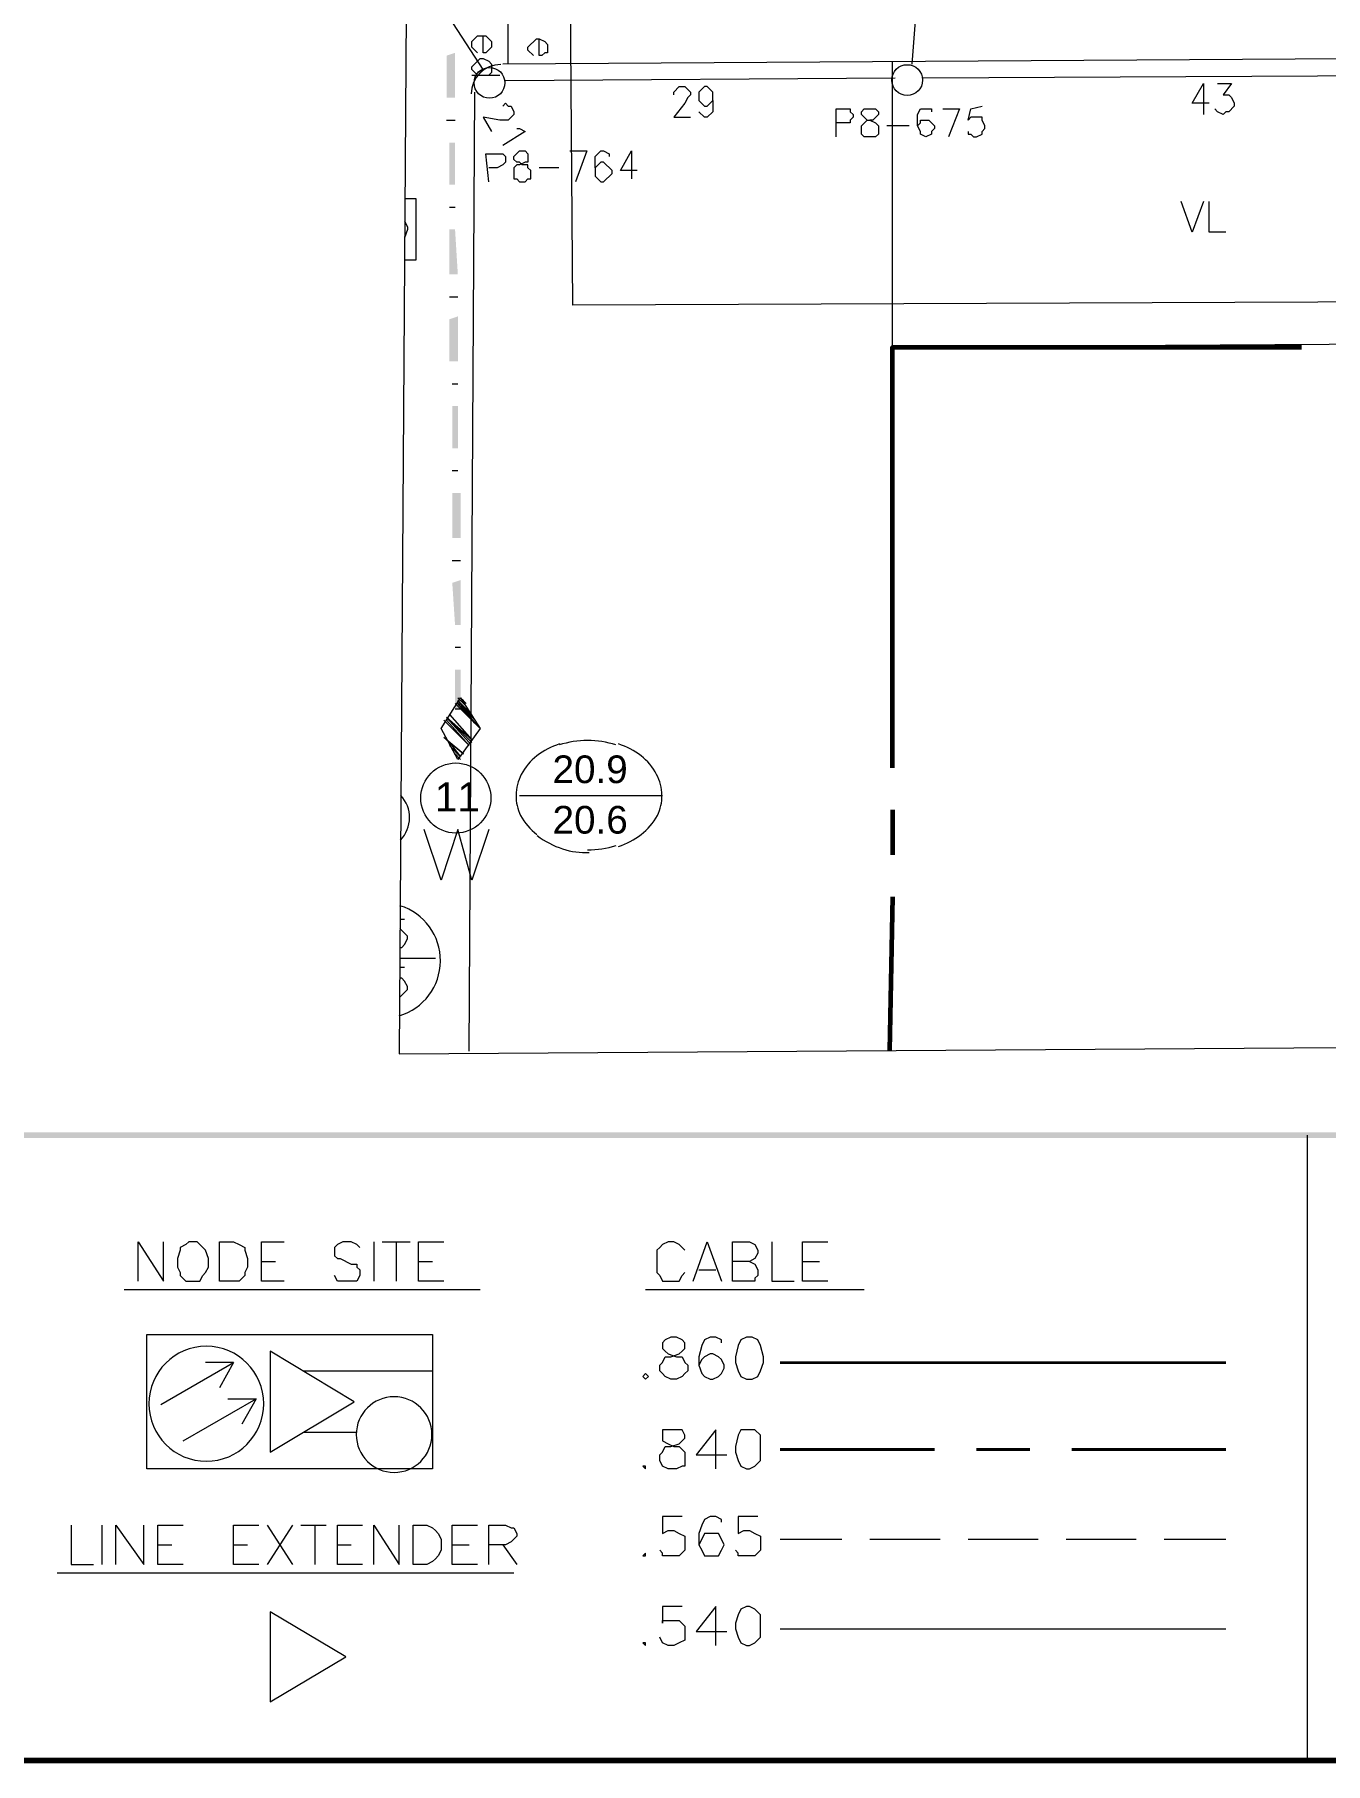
# Model space of a CAD drawing. Header units: millimetres. Extents: x 5.9 to 40.1, y 2 to 30.5.
# Drawn here: x 19.415 to 21.546, y 2.43 to 5.283 of the extents above; entities that cross this region are included whole.
import ezdxf

# ---------------------------------------------------------------- set-up
doc = ezdxf.new("R2010")
doc.units = ezdxf.units.MM
for name, color, linetype in [('PDF_0', 7, 'Continuous'), ('PDF_S31$BOUNDARY-NODE', 3, 'Continuous'), ('PDF_S31$CAAER01', 7, 'Continuous'), ('PDF_S31$CAEOL01', 7, 'Continuous'), ('PDF_S31$CATRM01', 7, 'Continuous'), ('PDF_S31$EQSYM01', 7, 'Continuous'), ('PDF_S31$Notes', 6, 'Continuous'), ('PDF_S31$Passives-TapOffs', 7, 'Continuous'), ('PDF_S31$POLE', 7, 'Continuous'), ('PDF_S31$STRAND', 7, 'Continuous'), ('PDF_S31$TPSYM01', 7, 'Continuous'), ('PDF_Text', 7, 'Continuous')]:
    doc.layers.add(name, color=color, linetype=linetype)
for name, color, linetype, true_color in [('PDF_S31$LOTS', 254, 'Continuous', 0xdcdcdc), ('PDF_S31$ROAD', 8, 'Continuous', 0x808080), ('PDF_S31$SDU', 157, 'Continuous', 0x396472), ('PDF_S31$Symbols-EndOfLine', 15, 'Continuous', 0x954a4a)]:
    doc.layers.add(name, color=color, linetype=linetype, true_color=true_color)
doc.styles.add('PDF ArialMT', font='arial.ttf')

msp = doc.modelspace()

# ---------------------------------------------------------------- hatches: boundary and pattern name
at = {"layer": 'PDF_S31$CAAER01', "transparency": 33554559}
for points in [[(20.1093, 5.2529), (20.0954, 5.2483), (20.1093, 5.1789)], [(20.1093, 5.1789), (20.0954, 5.2483), (20.0954, 5.1789)], [(20.1093, 5.1048), (20.1, 5.1048), (20.1093, 5.0354)], [(20.1093, 5.0354), (20.1, 5.1048), (20.1, 5.0354)], [(20.1093, 4.9614), (20.1, 4.9614), (20.1139, 4.8874)], [(20.1139, 4.8874), (20.1, 4.9614), (20.1, 4.8874)], [(20.1139, 4.818), (20.1, 4.8133), (20.1139, 4.7439)], [(20.1139, 4.7439), (20.1, 4.8133), (20.1, 4.7439)], [(20.1139, 4.6699), (20.1047, 4.6699), (20.1139, 4.6005)], [(20.1139, 4.6005), (20.1047, 4.6699), (20.1047, 4.6005)], [(20.1185, 4.5265), (20.1047, 4.5265), (20.1185, 4.4524)], [(20.1185, 4.4524), (20.1047, 4.5265), (20.1047, 4.4524)], [(20.1185, 4.383), (20.1047, 4.3784), (20.1185, 4.309)], [(20.1185, 4.309), (20.1047, 4.3784), (20.1093, 4.309)], [(20.1185, 4.235), (20.1093, 4.235), (20.1185, 4.1702)], [(20.1185, 4.1702), (20.1093, 4.235), (20.1093, 4.1702)]]:
    msp.add_hatch(color=256, dxfattribs=at).paths.add_polyline_path(points)

# ---------------------------------------------------------------- linework, layer by layer
at = {"layer": 'PDF_0', "lineweight": 0, "const_width": 0.00925}
msp.add_lwpolyline([(40.0887, 2.4351), (40.0887, 30.5349), (5.8905, 30.5349), (5.8905, 2.4351)], close=True, dxfattribs=at)
at = {"layer": 'PDF_0', "lineweight": 9}
for points in [[(14.2654, 21.813), (14.27, 17.0795), (13.6546, 17.0795), (13.6546, 16.5521), (14.0849, 16.3115), (14.0803, 15.9228), (14.0803, 12.124), (19.8826, 12.124), (19.8826, 11.5688), (20.1787, 11.7539), (20.7848, 11.7585), (20.7895, 11.541), (21.6084, 11.541), (21.6038, 11.7724), (24.4124, 11.8047), (24.3985, 11.2588), (24.3754, 10.2177), (24.38, 9.7874), (20.0584, 9.7318), (20.0168, 3.6011), (26.1707, 3.6427), (26.1707, 9.0517), (29.0441, 9.0285)], [(21.5159, 3.4669), (21.5159, 2.4351)]]:
    msp.add_lwpolyline(points, dxfattribs=at)
at = {"layer": 'PDF_0', "color": 8, "lineweight": 0, "true_color": 0x808080}
for points in [[(19.5864, 3.2263), (19.5864, 3.291), (19.6281, 3.2263), (19.6281, 3.291)], [(19.827, 3.2263), (19.79, 3.2263), (19.79, 3.291), (19.827, 3.291)], [(19.952, 3.2818), (19.9473, 3.2864), (19.9381, 3.291), (19.9242, 3.291), (19.915, 3.2864), (19.9103, 3.2818), (19.9103, 3.2772), (19.9103, 3.2679), (19.915, 3.2633), (19.9196, 3.2633), (19.9381, 3.254), (19.9473, 3.254), (19.9473, 3.2494), (19.952, 3.2448), (19.952, 3.2355), (19.9473, 3.2263), (19.9381, 3.2263), (19.9242, 3.2263), (19.915, 3.2263), (19.9103, 3.2355)], [(19.9751, 3.291), (19.9751, 3.2263)], [(19.989, 3.291), (20.0353, 3.291)], [(20.0121, 3.291), (20.0121, 3.2263)], [(20.0908, 3.2263), (20.0491, 3.2263), (20.0491, 3.291), (20.0908, 3.291)], [(20.4887, 3.2772), (20.4841, 3.2818), (20.4795, 3.2864), (20.4702, 3.291), (20.4609, 3.291), (20.4517, 3.2864), (20.4471, 3.2818), (20.4424, 3.2772), (20.4424, 3.2633), (20.4424, 3.2494), (20.4424, 3.2402), (20.4471, 3.2355), (20.4517, 3.2263), (20.4609, 3.2263), (20.4702, 3.2263), (20.4795, 3.2263), (20.4841, 3.2355), (20.4887, 3.2402)], [(20.5026, 3.2263), (20.5257, 3.291), (20.5489, 3.2263)], [(20.5951, 3.2587), (20.6044, 3.254), (20.609, 3.2448), (20.609, 3.2355), (20.6044, 3.2309), (20.6044, 3.2263), (20.5951, 3.2263), (20.5674, 3.2263), (20.5674, 3.291), (20.5951, 3.291), (20.6044, 3.2864), (20.609, 3.2772), (20.609, 3.2725), (20.6044, 3.2633), (20.5951, 3.2587), (20.5674, 3.2587)], [(20.6321, 3.291), (20.6321, 3.2263), (20.6692, 3.2263)], [(20.7247, 3.2263), (20.683, 3.2263), (20.683, 3.291), (20.7247, 3.291)], [(19.79, 3.2587), (19.8132, 3.2587)], [(20.0491, 3.2587), (20.0723, 3.2587)], [(20.683, 3.2587), (20.7108, 3.2587)], [(20.5118, 3.2448), (20.5396, 3.2448)], [(19.5633, 3.2124), (20.1509, 3.2124)], [(20.4239, 3.2124), (20.7848, 3.2124)], [(20.5489, 3.1245), (20.5489, 3.1291), (20.5396, 3.1337), (20.5304, 3.1337), (20.5211, 3.1291), (20.5165, 3.1198), (20.5118, 3.1013), (20.5118, 3.0875), (20.5165, 3.0736), (20.5211, 3.069), (20.5304, 3.0643), (20.535, 3.0643), (20.5442, 3.069), (20.5489, 3.0736), (20.5535, 3.0828), (20.5535, 3.0875), (20.5489, 3.0967), (20.5442, 3.1013), (20.535, 3.106), (20.5304, 3.106), (20.5211, 3.1013), (20.5165, 3.0967), (20.5118, 3.0875)], [(19.6235, 3.0227), (19.7438, 3.0921), (19.6975, 3.0921)], [(19.7438, 3.0921), (19.7206, 3.0504)], [(19.8594, 3.0782), (20.0723, 3.0782)], [(19.6605, 2.9625), (19.7808, 3.0319)], [(19.7345, 3.0319), (19.7808, 3.0319), (19.7576, 2.9903)], [(19.9473, 2.9764), (19.8594, 2.9764)], [(20.5396, 2.9163), (20.5396, 2.981), (20.5072, 2.9394), (20.5581, 2.9394)], [(20.4841, 2.8376), (20.4517, 2.8376), (20.4517, 2.8098), (20.4609, 2.8145), (20.4702, 2.8145), (20.4795, 2.8098), (20.4887, 2.8052), (20.4887, 2.796), (20.4887, 2.7913), (20.4887, 2.7821), (20.4795, 2.7728), (20.4702, 2.7728), (20.4609, 2.7728), (20.4517, 2.7728), (20.4517, 2.7774), (20.4471, 2.7821)], [(20.5489, 2.8283), (20.5489, 2.833), (20.5396, 2.8376), (20.5304, 2.8376), (20.5211, 2.833), (20.5165, 2.8237), (20.5118, 2.8098), (20.5118, 2.7913), (20.5165, 2.7821), (20.5211, 2.7728), (20.5304, 2.7728), (20.535, 2.7728), (20.5442, 2.7728), (20.5489, 2.7821), (20.5535, 2.7913), (20.5489, 2.8006), (20.5442, 2.8098), (20.535, 2.8098), (20.5304, 2.8098), (20.5211, 2.8098), (20.5165, 2.8006), (20.5118, 2.7913)], [(20.609, 2.8376), (20.5766, 2.8376), (20.5766, 2.8098), (20.5859, 2.8145), (20.5951, 2.8145), (20.6044, 2.8098), (20.6136, 2.8052), (20.6136, 2.796), (20.6136, 2.7913), (20.6136, 2.7821), (20.6044, 2.7728), (20.5951, 2.7728), (20.5859, 2.7728), (20.5766, 2.7728), (20.5766, 2.7774), (20.572, 2.7821)], [(19.4754, 2.8237), (19.4754, 2.7589), (19.5124, 2.7589)], [(19.5263, 2.8237), (19.5263, 2.7589)], [(19.5494, 2.7589), (19.5494, 2.8237), (19.5957, 2.7589), (19.5957, 2.8237)], [(19.6605, 2.7589), (19.6188, 2.7589), (19.6188, 2.8237), (19.6605, 2.8237)], [(19.7854, 2.7589), (19.7438, 2.7589), (19.7438, 2.8237), (19.7854, 2.8237)], [(19.7993, 2.8237), (19.8409, 2.7589)], [(19.8409, 2.8237), (19.7993, 2.7589)], [(19.8548, 2.8237), (19.8965, 2.8237)], [(19.8779, 2.8237), (19.8779, 2.7589)], [(19.9566, 2.7589), (19.915, 2.7589), (19.915, 2.8237), (19.9566, 2.8237)], [(19.9751, 2.7589), (19.9751, 2.8237), (20.0168, 2.7589), (20.0168, 2.8237)], [(20.1463, 2.7589), (20.1047, 2.7589), (20.1047, 2.8237), (20.1463, 2.8237)], [(20.1648, 2.7589), (20.1648, 2.8237), (20.1926, 2.8237), (20.2018, 2.8191), (20.2065, 2.8191), (20.2111, 2.8098), (20.2111, 2.8052), (20.2065, 2.8006), (20.2018, 2.796), (20.1926, 2.7913), (20.1648, 2.7913)], [(19.6188, 2.7913), (19.642, 2.7913)], [(19.7438, 2.7913), (19.7669, 2.7913)], [(19.915, 2.7913), (19.9381, 2.7913)], [(20.1047, 2.7913), (20.1324, 2.7913)], [(20.188, 2.7913), (20.2111, 2.7589)], [(19.4523, 2.7451), (20.2065, 2.7451)], [(20.4841, 2.6895), (20.4517, 2.6895), (20.4517, 2.6618), (20.4517, 2.6664), (20.4609, 2.6664), (20.4702, 2.6664), (20.4795, 2.6664), (20.4887, 2.6571), (20.4887, 2.6479), (20.4887, 2.6433), (20.4887, 2.634), (20.4795, 2.6294), (20.4702, 2.6248), (20.4609, 2.6248), (20.4517, 2.6294), (20.4471, 2.6386)], [(20.5396, 2.6248), (20.5396, 2.6895), (20.5072, 2.6479), (20.5581, 2.6479)]]:
    msp.add_lwpolyline(points, dxfattribs=at)
for points in [[(19.6697, 3.291), (19.6651, 3.2864), (19.6558, 3.2818), (19.6558, 3.2772), (19.6512, 3.2633), (19.6512, 3.2494), (19.6558, 3.2402), (19.6558, 3.2355), (19.6651, 3.2263), (19.6697, 3.2263), (19.6836, 3.2263), (19.6882, 3.2263), (19.6929, 3.2355), (19.6975, 3.2402), (19.7021, 3.2494), (19.7021, 3.2633), (19.6975, 3.2772), (19.6929, 3.2818), (19.6882, 3.2864), (19.6836, 3.291)], [(19.7206, 3.2263), (19.7206, 3.291), (19.7438, 3.291), (19.753, 3.2864), (19.7623, 3.2818), (19.7623, 3.2772), (19.7669, 3.2633), (19.7669, 3.2494), (19.7623, 3.2402), (19.7623, 3.2355), (19.753, 3.2263), (19.7438, 3.2263)], [(20.0723, 2.9163), (19.6003, 2.9163), (19.6003, 3.1384), (20.0723, 3.1384)], [(19.8039, 3.1106), (19.8039, 2.944), (19.9427, 3.0273)], [(20.4656, 3.1337), (20.4563, 3.1291), (20.4517, 3.1245), (20.4517, 3.1152), (20.4563, 3.1106), (20.4609, 3.106), (20.4748, 3.1013), (20.4841, 3.1013), (20.4887, 3.0921), (20.4933, 3.0875), (20.4933, 3.0782), (20.4887, 3.0736), (20.4841, 3.069), (20.4748, 3.0643), (20.4656, 3.0643), (20.4563, 3.069), (20.4517, 3.0736), (20.4471, 3.0782), (20.4471, 3.0875), (20.4517, 3.0921), (20.4563, 3.1013), (20.4656, 3.1013), (20.4795, 3.106), (20.4841, 3.1106), (20.4887, 3.1152), (20.4887, 3.1245), (20.4841, 3.1291), (20.4748, 3.1337)], [(20.5905, 3.1337), (20.5812, 3.1291), (20.5766, 3.1198), (20.572, 3.1013), (20.572, 3.0921), (20.5766, 3.0782), (20.5812, 3.069), (20.5905, 3.0643), (20.5998, 3.0643), (20.609, 3.069), (20.6136, 3.0782), (20.6183, 3.0921), (20.6183, 3.1013), (20.6136, 3.1198), (20.609, 3.1291), (20.5998, 3.1337)], [(20.4239, 3.0736), (20.4193, 3.069), (20.4239, 3.0643), (20.4286, 3.069)], [(20.4609, 2.981), (20.4517, 2.981), (20.4517, 2.9718), (20.4517, 2.9672), (20.4517, 2.9625), (20.4609, 2.9579), (20.4702, 2.9533), (20.4795, 2.9533), (20.4887, 2.944), (20.4887, 2.9394), (20.4887, 2.9301), (20.4887, 2.9209), (20.4841, 2.9209), (20.4748, 2.9163), (20.4609, 2.9163), (20.4517, 2.9209), (20.4471, 2.9301), (20.4471, 2.9394), (20.4517, 2.944), (20.4563, 2.9533), (20.4656, 2.9533), (20.4795, 2.9579), (20.4841, 2.9625), (20.4887, 2.9672), (20.4887, 2.9718), (20.4841, 2.981), (20.4748, 2.981)], [(20.5905, 2.981), (20.5812, 2.981), (20.5766, 2.9718), (20.572, 2.9533), (20.572, 2.944), (20.5766, 2.9301), (20.5812, 2.9209), (20.5905, 2.9163), (20.5951, 2.9163), (20.6044, 2.9209), (20.6136, 2.9301), (20.6136, 2.944), (20.6136, 2.9533), (20.6136, 2.9718), (20.6044, 2.981), (20.5951, 2.981)], [(20.4239, 2.9209), (20.4193, 2.9209), (20.4239, 2.9163)], [(20.0399, 2.7589), (20.0399, 2.8237), (20.063, 2.8237), (20.0723, 2.8191), (20.0769, 2.8145), (20.0815, 2.8098), (20.0862, 2.8006), (20.0862, 2.7821), (20.0815, 2.7728), (20.0769, 2.7682), (20.0723, 2.7636), (20.063, 2.7589)], [(20.4239, 2.7774), (20.4193, 2.7728), (20.4239, 2.7728)], [(20.5905, 2.6895), (20.5812, 2.6849), (20.5766, 2.6757), (20.572, 2.6618), (20.572, 2.6525), (20.5766, 2.6386), (20.5812, 2.6294), (20.5905, 2.6248), (20.5951, 2.6248), (20.6044, 2.6294), (20.6136, 2.6386), (20.6136, 2.6525), (20.6136, 2.6618), (20.6136, 2.6757), (20.6044, 2.6849), (20.5951, 2.6895)], [(19.9288, 2.6063), (19.8039, 2.6803), (19.8039, 2.5322)], [(20.4239, 2.6294), (20.4193, 2.6294), (20.4239, 2.6248)]]:
    msp.add_lwpolyline(points, close=True, dxfattribs=at)
for points in [[(19.7936, 3.0239, 1), (19.6039, 3.0239, 1)], [(20.0712, 2.973, 1), (19.9463, 2.973, 1)]]:
    msp.add_lwpolyline(points, format="xyb", close=True, dxfattribs=at)
at = {"layer": 'PDF_0', "color": 242, "lineweight": 35, "true_color": 0xdd0037}
msp.add_lwpolyline([(20.646, 3.0921), (21.3817, 3.0921)], dxfattribs=at)
at = {"layer": 'PDF_0', "color": 151, "lineweight": 40, "true_color": 0x7fbfff}
for points in [[(20.646, 2.9486), (20.9005, 2.9486)], [(20.9699, 2.9486), (21.0578, 2.9486)], [(21.1272, 2.9486), (21.3817, 2.9486)]]:
    msp.add_lwpolyline(points, dxfattribs=at)
at = {"layer": 'PDF_0', "color": 23, "lineweight": 13, "true_color": 0xdd8a6e}
for points in [[(20.646, 2.8006), (20.7478, 2.8006)], [(20.7941, 2.8006), (20.9098, 2.8006)], [(20.956, 2.8006), (21.0717, 2.8006)], [(21.118, 2.8006), (21.2337, 2.8006)], [(21.2799, 2.8006), (21.3817, 2.8006)]]:
    msp.add_lwpolyline(points, dxfattribs=at)
at = {"layer": 'PDF_0', "color": 172, "lineweight": 9, "true_color": 0x0000dd}
msp.add_lwpolyline([(20.646, 2.6525), (21.3817, 2.6525)], dxfattribs=at)
at = {"layer": 'PDF_0', "transparency": 33554559}
for points in [[(5.8905, 3.4715), (5.8905, 3.4622), (40.0887, 3.4715)], [(5.8905, 3.4622), (40.0887, 3.4715), (40.0887, 3.4622)]]:
    msp.add_solid(points, dxfattribs=at)
at = {"layer": 'PDF_S31$BOUNDARY-NODE', "lineweight": 60}
for points in [[(20.8311, 4.073), (20.8311, 4.7671), (21.5067, 4.7671)], [(20.8311, 4.0036), (20.8311, 3.9296)], [(20.8311, 3.8602), (20.8265, 3.6065)]]:
    msp.add_lwpolyline(points, dxfattribs=at)
at = {"layer": 'PDF_S31$CAAER01', "lineweight": 0}
for points in [[(20.0954, 5.1419), (20.1093, 5.1419)], [(20.1, 4.9984), (20.1093, 4.9984)], [(20.1, 4.8504), (20.1139, 4.8504)], [(20.1047, 4.7069), (20.1139, 4.7069)], [(20.1047, 4.5635), (20.1139, 4.5635)], [(20.1047, 4.4154), (20.1185, 4.4154)], [(20.1093, 4.272), (20.1185, 4.272)], [(20.1093, 4.1702), (20.1185, 4.1702)]]:
    msp.add_lwpolyline(points, dxfattribs=at)
at = {"layer": 'PDF_S31$CAEOL01', "lineweight": 9}
for points in [[(20.2817, 4.1125, 0.086815), (20.2444, 4.0931, 0.105757), (20.2187, 4.0621, 0.124555), (20.2101, 4.028, 0.124555), (20.2174, 3.9945, 0.105757), (20.2444, 3.9629)], [(20.3749, 4.1109, 0.07697), (20.3281, 4.1182, 0.07697), (20.2812, 4.1109)], [(20.379, 3.9435, 0.086815), (20.4165, 3.963, 0.105757), (20.4433, 3.9945, 0.124555), (20.4507, 4.028, 0.124555), (20.442, 4.0621, 0.105757), (20.4163, 4.0931, 0.086815), (20.379, 4.1125)], [(20.2451, 3.9613, 0.086815), (20.2868, 3.9395, 0.092976), (20.3309, 3.9334)]]:
    msp.add_lwpolyline(points, format="xyb", dxfattribs=at)
msp.add_lwpolyline([(20.4517, 4.0267), (20.2157, 4.0267)], dxfattribs=at)
msp.add_arc((20.3281, 4.0928), 0.155, 270, 287.6056, dxfattribs=at)
at = {"layer": 'PDF_S31$CATRM01', "lineweight": 9}
msp.add_lwpolyline([(20.1648, 3.9712), (20.1371, 3.8879), (20.1139, 3.9712), (20.0862, 3.8879), (20.0584, 3.9712)], dxfattribs=at)
at = {"layer": 'PDF_S31$EQSYM01', "lineweight": 9}
for points in [[(20.0862, 4.1378), (20.1185, 4.1887), (20.1509, 4.1378), (20.1139, 4.0869)], [(20.1093, 4.1794), (20.1509, 4.1378)], [(20.0908, 4.1517), (20.1324, 4.11)], [(20.0954, 4.1517), (20.1324, 4.11)]]:
    msp.add_lwpolyline(points, close=True, dxfattribs=at)
for points in [[(20.1139, 4.1887), (20.1278, 4.1748)], [(20.1371, 4.1563), (20.1139, 4.1841), (20.1417, 4.1517)], [(20.1324, 4.1656), (20.1139, 4.1841), (20.1371, 4.1609)], [(20.1417, 4.147), (20.1139, 4.1794), (20.1463, 4.1424)], [(20.1232, 4.1841), (20.1185, 4.1887), (20.1278, 4.1794)], [(20.1, 4.1609), (20.1371, 4.1193), (20.0954, 4.1563), (20.1324, 4.1147), (20.0954, 4.1563), (20.1371, 4.1147), (20.0954, 4.1563)], [(20.0908, 4.1239), (20.1232, 4.0961), (20.0954, 4.1193)], [(20.1, 4.1147), (20.1185, 4.0915), (20.1, 4.11)], [(20.1047, 4.1054), (20.1185, 4.0915), (20.1093, 4.1008)], [(20.1093, 4.0961), (20.1185, 4.0869), (20.1139, 4.0915)]]:
    msp.add_lwpolyline(points, dxfattribs=at)
at = {"layer": 'PDF_S31$LOTS', "lineweight": 0}
msp.add_lwpolyline([(25.3332, 5.2668), (25.3378, 4.7948), (20.8311, 4.7671), (20.8311, 5.239)], dxfattribs=at)
at = {"layer": 'PDF_S31$Notes', "lineweight": 0}
msp.add_lwpolyline([(20.3036, 4.8365), (20.2666, 9.6486), (26.0134, 9.7874), (26.0411, 4.8596)], close=True, dxfattribs=at)
at = {"layer": 'PDF_S31$Passives-TapOffs', "lineweight": 9}
for points in [[(20.0263, 5.0123), (20.0445, 5.0123), (20.0445, 4.9105), (20.0256, 4.9105)], [(20.0261, 4.9752), (20.0306, 4.966), (20.0306, 4.9614), (20.026, 4.9475), (20.0259, 4.9474)]]:
    msp.add_lwpolyline(points, dxfattribs=at)
msp.add_arc((19.981, 3.991), 0.0532, 315.7269, 43.4942, dxfattribs=at)
at = {"layer": 'PDF_S31$POLE', "lineweight": 0}
for points in [[(20.956, 5.1233), (20.956, 5.1187), (20.9607, 5.1187), (20.9653, 5.1141), (20.9699, 5.1141), (20.9792, 5.1187), (20.9792, 5.1233), (20.9838, 5.128), (20.9838, 5.1326), (20.9792, 5.1419), (20.9792, 5.1465), (20.9607, 5.1465), (20.956, 5.1419), (20.9607, 5.1604), (20.9792, 5.165)], [(20.7386, 5.1141), (20.7386, 5.1604), (20.7617, 5.1604), (20.7617, 5.1557), (20.7663, 5.1511), (20.7663, 5.1465), (20.7617, 5.1419), (20.7617, 5.1372), (20.7386, 5.1372)], [(20.7895, 5.1419), (20.7802, 5.1511), (20.7802, 5.1557), (20.7848, 5.1604), (20.8033, 5.1604), (20.808, 5.1557), (20.808, 5.1511), (20.7987, 5.1419), (20.7941, 5.1419), (20.8033, 5.1372), (20.808, 5.1326), (20.808, 5.1187), (20.8033, 5.1141), (20.7848, 5.1141), (20.7802, 5.1187), (20.7802, 5.1326), (20.7895, 5.1419), (20.7941, 5.1419)], [(20.8728, 5.1326), (20.8728, 5.1511), (20.8774, 5.1604), (20.8959, 5.1604), (20.8959, 5.1557)], [(20.9144, 5.1604), (20.9422, 5.1604), (20.9236, 5.1141)], [(20.8589, 5.1326), (20.8219, 5.1326)], [(20.1648, 5.0401), (20.1602, 5.0863), (20.188, 5.0863), (20.1926, 5.0817), (20.1926, 5.0724), (20.188, 5.0678), (20.1787, 5.0632), (20.1648, 5.0632)], [(20.299, 5.091), (20.3268, 5.091), (20.3083, 5.0401)], [(20.3406, 5.0632), (20.3406, 5.0493), (20.3499, 5.0401), (20.3545, 5.0401), (20.3684, 5.0539), (20.3684, 5.0586), (20.3545, 5.0724), (20.3499, 5.0724), (20.3406, 5.0632), (20.3406, 5.0817), (20.3499, 5.091), (20.3545, 5.091), (20.3638, 5.0863), (20.3638, 5.0817)], [(20.41, 5.0586), (20.3823, 5.0586), (20.4008, 5.091), (20.4008, 5.0447)], [(20.2805, 5.0632), (20.2481, 5.0632)]]:
    msp.add_lwpolyline(points, dxfattribs=at)
for points in [[(20.8774, 5.1372), (20.8774, 5.1419), (20.8913, 5.1419), (20.9005, 5.1326), (20.9005, 5.128), (20.8959, 5.1233), (20.8959, 5.1187), (20.8866, 5.1141), (20.8774, 5.1187), (20.8774, 5.1233), (20.8728, 5.1326)], [(20.2157, 5.091), (20.225, 5.091), (20.2296, 5.0863), (20.2296, 5.0724), (20.225, 5.0724), (20.2157, 5.0678), (20.2111, 5.0678), (20.2065, 5.0632), (20.2065, 5.0447), (20.2111, 5.0447), (20.2157, 5.0401), (20.225, 5.0401), (20.2296, 5.0447), (20.2342, 5.0447), (20.2342, 5.0586), (20.2296, 5.0632), (20.2296, 5.0678), (20.2203, 5.0678), (20.2157, 5.0724), (20.2111, 5.0724), (20.2065, 5.0771), (20.2065, 5.0817)]]:
    msp.add_lwpolyline(points, close=True, dxfattribs=at)
for centre in [(20.1661, 5.2033), (20.8556, 5.2079)]:
    msp.add_circle(centre, 0.0254, dxfattribs=at)
at = {"layer": 'PDF_S31$ROAD', "lineweight": 0}
for points in [[(20.1972, 5.2344), (20.1972, 5.401)], [(20.1463, 5.2529), (20.1371, 5.2622), (20.1371, 5.2714), (20.1463, 5.2807), (20.1556, 5.2807), (20.1602, 5.2807), (20.1694, 5.2714), (20.1694, 5.2622), (20.1602, 5.2529), (20.1556, 5.2529), (20.1556, 5.2807)], [(25.3332, 5.2668), (20.188, 5.2344)], [(20.2389, 5.2483), (20.2296, 5.2575), (20.2296, 5.2622), (20.2435, 5.276), (20.2481, 5.276), (20.2574, 5.2714), (20.262, 5.2668), (20.262, 5.2529), (20.2574, 5.2529), (20.2527, 5.2483), (20.2481, 5.2483), (20.2481, 5.276)], [(20.1463, 5.2159), (20.1371, 5.2251), (20.1371, 5.2298), (20.1509, 5.2436), (20.1556, 5.2436), (20.1648, 5.239), (20.1694, 5.2344), (20.1694, 5.2205), (20.1648, 5.2159)], [(20.1371, 5.2159), (20.1833, 5.2159)], [(20.1324, 3.6057), (20.1417, 5.1881)]]:
    msp.add_lwpolyline(points, dxfattribs=at)
msp.add_arc((20.1846, 5.1848), 0.0486, 89.8516, 179.7419, dxfattribs=at)
at = {"layer": 'PDF_S31$SDU', "lineweight": 0}
for points in [[(21.3447, 5.0077), (21.3262, 4.9568), (21.3077, 5.0077)], [(21.3817, 4.9568), (21.354, 4.9568), (21.354, 5.0077)]]:
    msp.add_lwpolyline(points, dxfattribs=at)
at = {"layer": 'PDF_S31$STRAND', "color": 254, "lineweight": 0, "true_color": 0xdcdcdc}
for points in [[(20.956, 6.442), (20.8635, 5.2344)], [(20.1556, 5.2251), (20.0291, 5.4208)], [(20.8357, 5.2113), (20.1926, 5.2066)], [(21.8583, 5.2159), (20.882, 5.2113)]]:
    msp.add_lwpolyline(points, dxfattribs=at)
at = {"layer": 'PDF_S31$STRAND', "lineweight": 0}
for points in [[(20.4702, 5.1835), (20.4702, 5.1881), (20.4795, 5.1974), (20.4887, 5.1974), (20.498, 5.1881), (20.498, 5.1835), (20.4933, 5.1789), (20.4887, 5.1696), (20.4702, 5.1465), (20.498, 5.1465)], [(20.535, 5.1742), (20.535, 5.1881), (20.5257, 5.1974), (20.5211, 5.1974), (20.5118, 5.1881), (20.5118, 5.1742), (20.5211, 5.165), (20.5257, 5.165), (20.535, 5.1742), (20.535, 5.1557), (20.5257, 5.1465), (20.5211, 5.1465), (20.5118, 5.1557)], [(21.354, 5.1696), (21.3262, 5.1696), (21.3447, 5.202), (21.3447, 5.1511)], [(21.3678, 5.202), (21.391, 5.202), (21.3771, 5.1835), (21.3863, 5.1835), (21.391, 5.1789), (21.3956, 5.1696), (21.3956, 5.165), (21.3863, 5.1557), (21.3817, 5.1557), (21.3771, 5.1511), (21.3678, 5.1557), (21.3632, 5.1604)], [(20.188, 5.165), (20.1926, 5.1696), (20.1972, 5.165), (20.2018, 5.165), (20.2065, 5.1557), (20.2065, 5.1511), (20.1972, 5.1419), (20.1833, 5.1419), (20.1556, 5.1465), (20.1694, 5.1233)], [(20.2111, 5.128), (20.2157, 5.128), (20.225, 5.1233), (20.188, 5.1002)]]:
    msp.add_lwpolyline(points, dxfattribs=at)
at = {"layer": 'PDF_S31$Symbols-EndOfLine', "lineweight": 0}
for points in [[(20.0182, 3.8232), (20.026, 3.8232)], [(20.0179, 3.7769), (20.0214, 3.7769), (20.026, 3.7815), (20.0306, 3.7908), (20.0306, 3.7954), (20.0181, 3.8079)], [(20.0177, 3.7445), (20.026, 3.7445)], [(20.0769, 3.7584), (20.0178, 3.7584)], [(20.0174, 3.6942), (20.0306, 3.7075), (20.0306, 3.7121), (20.026, 3.7214), (20.0214, 3.726), (20.0176, 3.726)]]:
    msp.add_lwpolyline(points, dxfattribs=at)
msp.add_arc((19.9903, 3.755), 0.0949, 286.4596, 72.7614, dxfattribs=at)
at = {"layer": 'PDF_S31$TPSYM01', "lineweight": 9}
msp.add_circle((20.1106, 4.0233), 0.0578, dxfattribs=at)

# ---------------------------------------------------------------- texts
at = {"layer": 'PDF_Text', "attachment_point": 4, "style": 'PDF ArialMT'}
for s, insert, char_height in [('20.9', (20.2702, 4.0704), 0.04567), ('11', (20.0759, 4.0252), 0.04794), ('20.6', (20.2702, 3.9871), 0.04567)]:
    msp.add_mtext(s, dxfattribs=dict(at, insert=insert, char_height=char_height))

doc.saveas('drawing.dxf')
